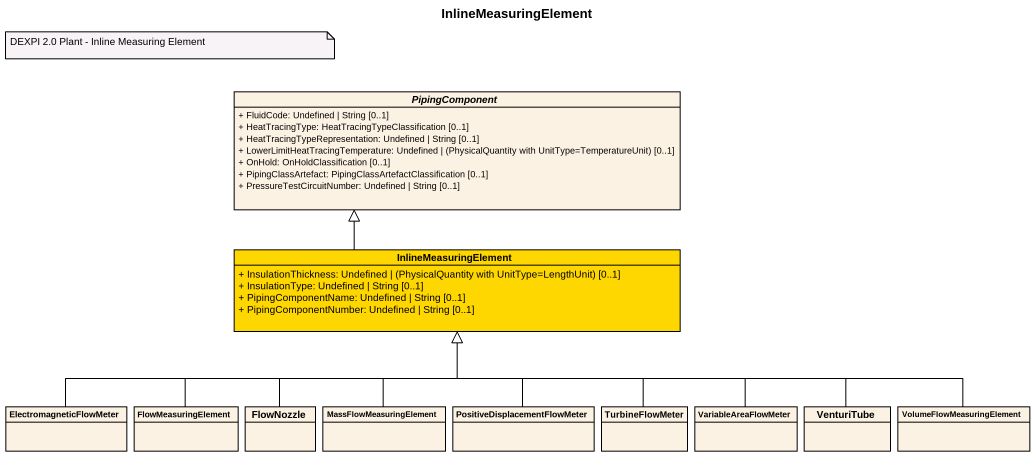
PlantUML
@startuml
title InlineMeasuringElement
hide circle
hide empty members
skinparam classAttributeIconSize 0
abstract class PipingComponent {
  + FluidCode: Undefined | String [0..1]
  + HeatTracingType: HeatTracingTypeClassification [0..1]
  + HeatTracingTypeRepresentation: Undefined | String [0..1]
  {field} + LowerLimitHeatTracingTemperature: Undefined | (PhysicalQuantity with UnitType=TemperatureUnit) [0..1]
  + OnHold: OnHoldClassification [0..1]
  + PipingClassArtefact: PipingClassArtefactClassification [0..1]
  + PressureTestCircuitNumber: Undefined | String [0..1]
}
class InlineMeasuringElement #FFD700 {
  {field} + InsulationThickness: Undefined | (PhysicalQuantity with UnitType=LengthUnit) [0..1]
  + InsulationType: Undefined | String [0..1]
  + PipingComponentName: Undefined | String [0..1]
  + PipingComponentNumber: Undefined | String [0..1]
}
class ElectromagneticFlowMeter
class FlowMeasuringElement
class FlowNozzle
class MassFlowMeasuringElement
class "PositiveDisplacementFlowMeter" as PositiveDisplacementFlowMete
class TurbineFlowMeter
class VariableAreaFlowMeter
class VenturiTube
class VolumeFlowMeasuringElement
InlineMeasuringElement -up-|> PipingComponent
ElectromagneticFlowMeter -right-|> InlineMeasuringElement
FlowMeasuringElement -right-|> InlineMeasuringElement
FlowNozzle -up-|> InlineMeasuringElement
MassFlowMeasuringElement -up-|> InlineMeasuringElement
PositiveDisplacementFlowMete -up-|> InlineMeasuringElement
TurbineFlowMeter -up-|> InlineMeasuringElement
VariableAreaFlowMeter -left-|> InlineMeasuringElement
VenturiTube -left-|> InlineMeasuringElement
VolumeFlowMeasuringElement -left-|> InlineMeasuringElement
note as N1
  DEXPI 2.0 Plant - Inline Measuring Element
end note
@enduml
